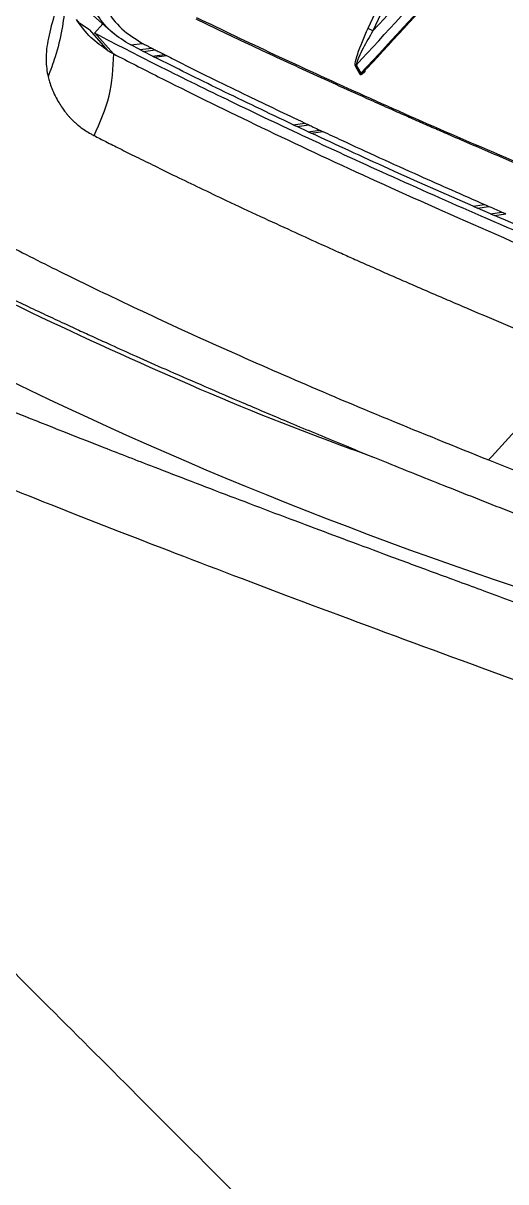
# Model space of a CAD drawing. Extents: x 525 to 613, y 487 to 635.
# Drawn here: x 537.1 to 539.22, y 569.88 to 574.97 of the extents above; entities that cross this region are included whole.
import ezdxf

# ---------------------------------------------------------------- set-up
doc = ezdxf.new("R2010")
doc.units = 0
doc.header["$MEASUREMENT"] = 0
doc.layers.add('1', color=4, linetype='Continuous')
doc.layers.add('STD TEST', color=3, linetype='Continuous')

# ---------------------------------------------------------------- blocks, each defined once
blk = doc.blocks.new('2023 VANGUARD')
at = {"layer": '1', "color": 3, "linetype": 'Continuous', "lineweight": 25}
for p, q in [((-30.3459, -17.7468), (-29.9333, -16.8621)), ((-29.9074, -16.8619), (-30.3249, -17.7583)), ((-31.6122, -17.7252), (-31.6276, -17.7088)), ((-31.5766, -17.6701), (-31.4646, -17.7693)), ((-31.57, -17.7536), (-31.6122, -17.7252)), ((-31.57, -17.7536), (-31.4888, -17.8452)), ((-31.5478, -17.7685), (-31.5114, -17.7278)), ((-31.5474, -17.7651), (-31.4639, -17.8593)), ((-31.5415, -17.7718), (-31.5478, -17.7685)), ((-31.3891, -17.82), (-31.3369, -17.8131)), ((-31.3488, -17.8407), (-31.3891, -17.82)), ((-31.3488, -17.8407), (-31.2966, -17.8337)), ((-31.3488, -17.8407), (-31.333, -17.8487)), ((-31.333, -17.8487), (-31.2808, -17.8418)), ((-31.2928, -17.8691), (-31.333, -17.8487)), ((-31.2928, -17.8691), (-31.2407, -17.8622)), ((-31.2928, -17.8691), (-31.284, -17.8736)), ((-31.284, -17.8736), (-31.2318, -17.8667)), ((-30.3976, -17.9085), (-30.4012, -17.9132)), ((-30.3809, -17.9493), (-30.4012, -17.9132)), ((-30.3976, -17.9085), (-30.3772, -17.9446)), ((-30.6756, -18.1703), (-30.624, -18.1631)), ((-30.6756, -18.1703), (-30.6582, -18.1784)), ((-30.6582, -18.1784), (-30.6067, -18.1712)), ((-30.609, -18.2015), (-30.6582, -18.1784)), ((-30.609, -18.2015), (-30.5575, -18.1943)), ((-30.609, -18.2015), (-30.5965, -18.2074)), ((-30.5965, -18.2074), (-30.5451, -18.2001)), ((-29.8845, -18.5287), (-29.834, -18.5211)), ((-29.8845, -18.5287), (-29.8658, -18.5369)), ((-29.8658, -18.5369), (-29.8153, -18.5292)), ((-29.8079, -18.5621), (-29.8658, -18.5369)), ((-29.8079, -18.5621), (-29.7575, -18.5544)), ((-29.8079, -18.5621), (-29.7911, -18.5693)), ((-29.7911, -18.5693), (-29.7407, -18.5616))]:
    blk.add_line(p, q, dxfattribs=at)
for points, knots in [([(-25.4146, -10.4282), (-25.7372, -10.6679), (-26.3791, -11.1448), (-27.2948, -11.9177), (-28.1843, -12.7094), (-29.0476, -13.5262), (-29.8857, -14.3564), (-30.7025, -15.1973), (-31.4896, -16.0589), (-32.2522, -16.9521), (-32.7261, -17.5775), (-32.9643, -17.8919)], [0, 0, 0, 0, 0.113392, 0.225638, 0.337341, 0.448782, 0.560233, 0.669481, 0.778832, 0.888788, 1, 1, 1, 1]), ([(-24.9408, -10.9166), (-25.0731, -11.004), (-25.3406, -11.1805), (-25.7398, -11.4588), (-26.1419, -11.7506), (-26.5459, -12.0569), (-26.94, -12.3686), (-27.3913, -12.7403), (-27.9037, -13.1831), (-28.49, -13.719), (-29.0089, -14.2196), (-29.452, -14.6653), (-29.8107, -15.0385), (-30.1521, -15.4062), (-30.4762, -15.7679), (-30.7928, -16.1342), (-31.1698, -16.5871), (-31.5985, -17.1306), (-32.0622, -17.7557), (-32.3496, -18.1776), (-32.4913, -18.3855)], [0, 0, 0, 0, 0.044709, 0.090349, 0.13691, 0.184379, 0.232745, 0.277954, 0.348418, 0.422679, 0.500679, 0.550525, 0.598903, 0.645795, 0.691185, 0.735062, 0.781563, 0.856423, 0.929252, 1, 1, 1, 1]), ([(-30.3976, -17.9085), (-30.2665, -17.7654), (-30.014, -17.4897), (-29.6444, -17.0965), (-29.3009, -16.7367), (-28.9844, -16.4099), (-28.7816, -16.2037), (-28.6852, -16.1056)], [0, 0, 0, 0, 0.234114, 0.451177, 0.651175, 0.834112, 1, 1, 1, 1]), ([(-28.6556, -16.1321), (-28.9472, -16.4299), (-29.5303, -17.0255), (-30.0949, -17.6383), (-30.3772, -17.9446)], [0, 0, 0, 0, 0.499975, 1, 1, 1, 1]), ([(-30.3509, -17.9234), (-30.1038, -17.6548), (-29.5468, -17.0495), (-28.9712, -16.4614), (-28.6511, -16.1344)], [0, 0, 0, 0, 0.44383, 1, 1, 1, 1]), ([(-28.7353, -16.09), (-29.0041, -16.3645), (-29.5416, -16.9134), (-30.0638, -17.4766), (-30.3249, -17.7583)], [0, 0, 0, 0, 0.499948, 1, 1, 1, 1]), ([(-31.3366, -16.9966), (-31.3719, -17.0446), (-31.4426, -17.1407), (-31.5347, -17.2854), (-31.6138, -17.4259), (-31.6775, -17.5593), (-31.7245, -17.6825), (-31.7535, -17.7924), (-31.765, -17.8881), (-31.7565, -17.9362), (-31.7522, -17.9603)], [0, 0, 0, 0, 0.12428, 0.248247, 0.372115, 0.496165, 0.620695, 0.746003, 0.872376, 1, 1, 1, 1]), ([(-34.5815, -17.3315), (-34.3829, -17.4761), (-33.9856, -17.7651), (-33.3603, -18.1665), (-32.7137, -18.5439), (-32.0445, -18.8953), (-31.352, -19.2192), (-30.7792, -19.4642), (-30.4297, -19.5916), (-30.326, -19.6294)], [0, 0, 0, 0, 0.1557167, 0.3114334, 0.4671502, 0.6228669, 0.7785836, 0.9343003, 1, 1, 1, 1]), ([(-31.3891, -17.82), (-31.4171, -17.8028), (-31.4737, -17.7682), (-31.5374, -17.6936), (-31.5659, -17.6297), (-31.5803, -17.5974)], [0, 0, 0, 0, 0.327501, 0.660575, 1, 1, 1, 1]), ([(-31.5273, -17.5942), (-31.5174, -17.6172), (-31.4919, -17.676), (-31.4328, -17.7536), (-31.369, -17.7932), (-31.3369, -17.8131)], [0, 0, 0, 0, 0.2427149, 0.6195599, 1, 1, 1, 1]), ([(-31.6758, -17.6169), (-31.6761, -17.6218), (-31.6769, -17.6358), (-31.6791, -17.6632), (-31.6836, -17.7034), (-31.6949, -17.775), (-31.7158, -17.863), (-31.7413, -17.9312), (-31.7522, -17.9603)], [0, 0, 0, 0, 0.0419202, 0.1203594, 0.2352638, 0.38663, 0.7383341, 1, 1, 1, 1]), ([(-31.4888, -17.8453), (-31.5149, -17.827), (-31.5671, -17.7905), (-31.6064, -17.738), (-31.6261, -17.7117)], [0, 0, 0, 0, 0.499609, 1, 1, 1, 1]), ([(-29.5515, -18.4017), (-29.6227, -18.3717), (-29.7666, -18.3113), (-29.9275, -18.242), (-30.0406, -18.1928), (-30.107, -18.1637), (-30.1752, -18.1336), (-30.2516, -18.0998), (-30.3968, -18.035), (-30.6045, -17.9408), (-30.8616, -17.8217), (-31.0209, -17.7457), (-31.1015, -17.7072)], [0, 0, 0, 0, 0.1208725, 0.2440654, 0.2840593, 0.3244321, 0.3651839, 0.409718, 0.4669422, 0.6401842, 0.8178508, 1, 1, 1, 1]), ([(-29.5484, -18.3963), (-29.6945, -18.3347), (-29.9868, -18.2116), (-30.3882, -18.0329), (-30.7637, -17.8608), (-30.9866, -17.7541), (-31.0981, -17.7008)], [0, 0, 0, 0, 0.250004, 0.500005, 0.750004, 1, 1, 1, 1]), ([(-29.1408, -20.3795), (-30.1496, -20.0734), (-31.105, -19.698), (-32.9013, -18.8116), (-33.7421, -18.3007), (-34.5219, -17.7243)], [0, 0, 0, 0, 0.5, 0.5, 1, 1, 1, 1]), ([(-30.4012, -17.9132), (-30.4016, -17.9123), (-30.4024, -17.9104), (-30.4026, -17.904), (-30.4005, -17.8883), (-30.3848, -17.8334), (-30.3631, -17.785), (-30.3459, -17.7468)], [0, 0, 0, 0, 0.028178, 0.059237, 0.135722, 0.317074, 1, 1, 1, 1]), ([(-30.3249, -17.7583), (-30.3397, -17.7835), (-30.3618, -17.8212), (-30.384, -17.867), (-30.3935, -17.8897), (-30.3969, -17.9004), (-30.3978, -17.9051), (-30.3979, -17.9073), (-30.3977, -17.9081), (-30.3976, -17.9085)], [0, 0, 0, 0, 0.513589, 0.767231, 0.89027, 0.948374, 0.975294, 0.987946, 1, 1, 1, 1]), ([(-30.3249, -17.7583), (-30.3271, -17.7573), (-30.3314, -17.7554), (-30.3375, -17.7523), (-30.3428, -17.7492), (-30.3448, -17.7476), (-30.3459, -17.7468)], [0, 0, 0, 0, 0.265116, 0.499997, 0.734882, 1, 1, 1, 1]), ([(-26.7708, -19.7937), (-26.958, -19.7241), (-27.335, -19.5841), (-27.875, -19.3782), (-28.3995, -19.1735), (-28.9042, -18.9709), (-29.3902, -18.7699), (-29.8434, -18.5759), (-30.2594, -18.3912), (-30.6324, -18.2199), (-30.9689, -18.0597), (-31.2729, -17.9101), (-31.453, -17.8174), (-31.5415, -17.7718)], [0, 0, 0, 0, 0.091503, 0.184255, 0.278388, 0.373689, 0.469634, 0.56825, 0.660208, 0.749357, 0.835644, 0.919152, 1, 1, 1, 1]), ([(-31.3369, -17.8131), (-31.3315, -17.8159), (-31.3221, -17.8207), (-31.3087, -17.8276), (-31.3006, -17.8317), (-31.2966, -17.8337)], [0, 0, 0, 0, 0.403251, 0.701625, 1, 1, 1, 1]), ([(-31.5501, -18.2182), (-31.5243, -18.1608), (-31.4725, -18.0462), (-31.4662, -17.9219), (-31.4631, -17.8597)], [0, 0, 0, 0, 0.499998, 1, 1, 1, 1]), ([(-31.4888, -17.8452), (-31.4842, -17.8479), (-31.476, -17.8528), (-31.4676, -17.8573), (-31.4639, -17.8592)], [0, 0, 0, 0, 0.559999, 1, 1, 1, 1]), ([(-31.4639, -17.8593), (-31.4637, -17.8593), (-31.4635, -17.8595), (-31.4632, -17.8596), (-31.4631, -17.8597)], [0, 0, 0, 0, 0.559928, 1, 1, 1, 1]), ([(-31.4631, -17.8597), (-31.3988, -17.8927), (-31.2061, -17.9918), (-30.8491, -18.1673), (-30.3766, -18.3893), (-29.8592, -18.6212), (-29.3034, -18.8594), (-28.7105, -19.1035), (-28.0804, -19.3535), (-27.4133, -19.6104), (-26.9357, -19.7881), (-26.697, -19.8769)], [0, 0, 0, 0, 0.059176, 0.177548, 0.296142, 0.41451, 0.533071, 0.649435, 0.765798, 0.882899, 1, 1, 1, 1]), ([(-31.2966, -17.8337), (-31.2946, -17.8348), (-31.2894, -17.8374), (-31.2841, -17.8401), (-31.2808, -17.8418)], [0, 0, 0, 0, 0.375703, 1, 1, 1, 1]), ([(-31.2808, -17.8418), (-31.2753, -17.8446), (-31.262, -17.8514), (-31.2486, -17.8582), (-31.2407, -17.8622)], [0, 0, 0, 0, 0.4136031, 1, 1, 1, 1]), ([(-31.2407, -17.8622), (-31.2392, -17.8629), (-31.2362, -17.8644), (-31.2333, -17.8659), (-31.2318, -17.8667)], [0, 0, 0, 0, 0.5, 1, 1, 1, 1]), ([(-31.2318, -17.8667), (-31.209, -17.8781), (-31.0954, -17.9355), (-30.8977, -18.0331), (-30.7086, -18.1229), (-30.624, -18.1631)], [0, 0, 0, 0, 0.121422, 0.607164, 1, 1, 1, 1]), ([(-30.6756, -18.1703), (-30.784, -18.1188), (-30.9992, -18.0164), (-31.1895, -17.921), (-31.284, -17.8736)], [0, 0, 0, 0, 0.503526, 1, 1, 1, 1]), ([(-31.7522, -17.9603), (-31.7501, -17.9676), (-31.7451, -17.9848), (-31.7349, -18.0129), (-31.7213, -18.044), (-31.7055, -18.0731), (-31.6904, -18.0963), (-31.6782, -18.1127), (-31.6684, -18.1248), (-31.6597, -18.1348), (-31.6505, -18.1446), (-31.6408, -18.1543), (-31.6305, -18.1637), (-31.6146, -18.1773), (-31.5948, -18.192), (-31.5732, -18.2057), (-31.5596, -18.2133), (-31.553, -18.2167), (-31.551, -18.2177), (-31.5504, -18.2181), (-31.5501, -18.2182)], [0, 0, 0, 0, 0.061606, 0.144909, 0.249937, 0.35398, 0.437293, 0.499852, 0.539664, 0.580223, 0.621526, 0.663573, 0.70636, 0.749887, 0.855204, 0.931965, 0.980218, 0.993666, 0.997723, 1, 1, 1, 1]), ([(-30.3566, -17.9333), (-30.3595, -17.9366), (-30.3646, -17.9426), (-30.3717, -17.949), (-30.3767, -17.9515), (-30.3795, -17.951), (-30.3804, -17.9499), (-30.3809, -17.9493)], [0, 0, 0, 0, 0.326217, 0.590686, 0.812019, 0.907472, 1, 1, 1, 1]), ([(-30.3772, -17.9446), (-30.3779, -17.9454), (-30.3793, -17.9468), (-30.3804, -17.9485), (-30.3809, -17.9493)], [0, 0, 0, 0, 0.508841, 1, 1, 1, 1]), ([(-30.3772, -17.9446), (-30.3771, -17.9449), (-30.3767, -17.9455), (-30.3756, -17.9459), (-30.3727, -17.945), (-30.3644, -17.9384), (-30.3575, -17.9291), (-30.3523, -17.9221)], [0, 0, 0, 0, 0.043676, 0.087958, 0.181767, 0.390001, 1, 1, 1, 1]), ([(-30.624, -18.163), (-30.6218, -18.1641), (-30.616, -18.1668), (-30.6102, -18.1695), (-30.6067, -18.1712)], [0, 0, 0, 0, 0.387458, 1, 1, 1, 1]), ([(-30.6067, -18.1712), (-30.6, -18.1743), (-30.5837, -18.182), (-30.5673, -18.1897), (-30.5575, -18.1943)], [0, 0, 0, 0, 0.4075345, 1, 1, 1, 1]), ([(-31.5501, -18.2182), (-31.5328, -18.227), (-31.4956, -18.246), (-31.4341, -18.277), (-31.3627, -18.3126), (-31.2808, -18.3531), (-31.1876, -18.3986), (-31.0831, -18.449), (-30.9595, -18.5077), (-30.8253, -18.5706), (-30.6894, -18.6333), (-30.5706, -18.6873), (-30.4773, -18.7294), (-30.4006, -18.7636), (-30.3339, -18.7932), (-30.2631, -18.8245), (-30.1913, -18.8559), (-30.1186, -18.8876), (-30.0449, -18.9194), (-29.9702, -18.9515), (-29.7611, -19.0408), (-29.5661, -19.1214), (-29.3979, -19.1909)], [0, 0, 0, 0, 0.030935, 0.0667, 0.107321, 0.152829, 0.203264, 0.258671, 0.317865, 0.392599, 0.457689, 0.513028, 0.558516, 0.58532, 0.61629, 0.647307, 0.678368, 0.709472, 0.740618, 0.771803, 0.803025, 1, 1, 1, 1]), ([(-29.8845, -18.5287), (-30.0101, -18.4734), (-30.2586, -18.364), (-30.4846, -18.2592), (-30.5965, -18.2074)], [0, 0, 0, 0, 0.505019, 1, 1, 1, 1]), ([(-30.5575, -18.1943), (-30.5557, -18.1951), (-30.5515, -18.1971), (-30.5474, -18.199), (-30.545, -18.2001)], [0, 0, 0, 0, 0.44336, 1, 1, 1, 1]), ([(-30.5451, -18.2001), (-30.5178, -18.2128), (-30.3816, -18.2763), (-30.1488, -18.3826), (-29.9307, -18.4785), (-29.834, -18.5211)], [0, 0, 0, 0, 0.12215, 0.6108, 1, 1, 1, 1]), ([(-32.4913, -18.3855), (-32.481, -18.3923), (-32.4598, -18.4063), (-32.4258, -18.4262), (-32.3908, -18.4471), (-32.3548, -18.468), (-32.3182, -18.4891), (-32.2808, -18.5103), (-32.2427, -18.5317), (-32.1354, -18.5912), (-31.9566, -18.6865), (-31.6872, -18.8226), (-31.3911, -18.9658), (-31.0545, -19.1215), (-30.6726, -19.2901), (-30.2629, -19.4638), (-29.9653, -19.5836), (-29.8164, -19.6435)], [0, 0, 0, 0, 0.01857, 0.03808, 0.057718, 0.077378, 0.097021, 0.116659, 0.136293, 0.155925, 0.279289, 0.389406, 0.499519, 0.624641, 0.749759, 0.87488, 1, 1, 1, 1]), ([(-32.7981, -18.4723), (-32.7856, -18.4797), (-32.7601, -18.4947), (-32.7219, -18.5165), (-32.6827, -18.5387), (-32.6433, -18.5607), (-32.604, -18.5824), (-32.5646, -18.6039), (-32.5035, -18.6369), (-32.4204, -18.6811), (-32.3083, -18.7391), (-32.1924, -18.7978), (-32.0738, -18.8566), (-31.9644, -18.9098), (-31.8651, -18.9573), (-31.7764, -18.9992), (-31.6947, -19.0374), (-31.6201, -19.0719), (-31.5482, -19.1048), (-31.4646, -19.1429), (-31.3602, -19.1898), (-31.2302, -19.2476), (-31.0796, -19.3135), (-30.9069, -19.3879), (-30.7104, -19.4711), (-30.4932, -19.5614), (-30.2548, -19.6588), (-29.9946, -19.7631), (-29.7064, -19.8765), (-29.4097, -19.9911), (-29.2029, -20.0691), (-29.1065, -20.1054)], [0, 0, 0, 0, 0.016661, 0.033749, 0.050645, 0.06723, 0.083487, 0.099426, 0.115048, 0.156376, 0.195314, 0.238556, 0.278413, 0.31489, 0.344601, 0.371615, 0.395933, 0.417554, 0.436849, 0.457771, 0.488301, 0.523201, 0.562471, 0.606111, 0.654118, 0.706492, 0.759872, 0.817133, 0.878274, 0.943302, 1, 1, 1, 1]), ([(-29.834, -18.5211), (-29.8315, -18.5221), (-29.8253, -18.5249), (-29.8191, -18.5276), (-29.8153, -18.5292)], [0, 0, 0, 0, 0.39683, 1, 1, 1, 1]), ([(-29.8153, -18.5292), (-29.8046, -18.5339), (-29.7853, -18.5423), (-29.766, -18.5507), (-29.7575, -18.5544)], [0, 0, 0, 0, 0.559839, 1, 1, 1, 1]), ([(-28.9803, -18.9089), (-29.121, -18.8513), (-29.4019, -18.7364), (-29.6615, -18.6249), (-29.7911, -18.5693)], [0, 0, 0, 0, 0.500855, 1, 1, 1, 1]), ([(-29.7575, -18.5544), (-29.7552, -18.5554), (-29.7496, -18.5578), (-29.744, -18.5602), (-29.7407, -18.5616)], [0, 0, 0, 0, 0.4152236, 1, 1, 1, 1]), ([(-28.9977, -20.5225), (-29.0164, -20.5159), (-29.057, -20.5013), (-29.1228, -20.4778), (-29.1982, -20.4507), (-29.2831, -20.4201), (-29.3772, -20.3862), (-29.4802, -20.349), (-29.5917, -20.3085), (-29.7115, -20.265), (-29.8677, -20.2079), (-30.0505, -20.1408), (-30.2498, -20.0671), (-30.4308, -19.9998), (-30.6664, -19.9116), (-30.9545, -19.8028), (-31.2544, -19.6877), (-31.5737, -19.5636), (-31.9261, -19.4242), (-32.2661, -19.2863), (-32.5433, -19.1712), (-32.7542, -19.082), (-32.9037, -19.0175), (-33.0013, -18.9748), (-33.0533, -18.9519), (-33.1039, -18.9295), (-33.1532, -18.9075), (-33.2011, -18.886), (-33.2477, -18.8649), (-33.2777, -18.8512), (-33.2926, -18.8444)], [0, 0, 0, 0, 0.009208, 0.020108, 0.032695, 0.046966, 0.062917, 0.080544, 0.099843, 0.120809, 0.143441, 0.183002, 0.219932, 0.25425, 0.285969, 0.357032, 0.428037, 0.476783, 0.570094, 0.677768, 0.741176, 0.805646, 0.870357, 0.888916, 0.907461, 0.925992, 0.944511, 0.963017, 0.981513, 1, 1, 1, 1]), ([(-29.8164, -19.6435), (-29.7386, -19.5588), (-29.5996, -19.4074), (-29.4595, -19.2571), (-29.3978, -19.1909)], [0, 0, 0, 0, 0.56, 1, 1, 1, 1]), ([(-33.259, -19.1995), (-33.1585, -19.2455), (-33.0476, -19.2952), (-32.8655, -19.3747), (-32.8022, -19.4021), (-32.671, -19.4582), (-32.603, -19.487), (-32.2512, -19.6347), (-31.9316, -19.7644), (-31.2177, -20.0447), (-30.8233, -20.1952), (-29.9591, -20.5166), (-29.4894, -20.6874), (-28.9809, -20.8686)], [0, 0, 0, 0, 0.125, 0.125, 0.1875, 0.1875, 0.25, 0.25, 0.5, 0.5, 0.75, 0.75, 1, 1, 1, 1]), ([(-29.052, -24.7457), (-29.2336, -24.5648), (-29.4113, -24.3875), (-29.7584, -24.0408), (-29.9276, -23.8714), (-30.2575, -23.5409), (-30.4183, -23.3796), (-30.7318, -23.0654), (-30.8846, -22.9123), (-31.3306, -22.4656), (-31.6116, -22.1846), (-32.0051, -21.7912), (-32.1316, -21.6647), (-32.3747, -21.4216), (-32.4914, -21.3049), (-32.8265, -20.9698), (-33.0298, -20.7665), (-33.3951, -20.4012), (-33.557, -20.2392), (-33.7683, -20.028), (-33.8334, -19.9628), (-33.9531, -19.8431), (-34.0077, -19.7886), (-34.1555, -19.6408), (-34.233, -19.5633), (-34.29, -19.5063)], [0, 0, 0, 0, 0.0625, 0.0625, 0.125, 0.125, 0.1875, 0.1875, 0.25, 0.25, 0.375, 0.375, 0.4375, 0.4375, 0.5, 0.5, 0.625, 0.625, 0.75, 0.75, 0.8125, 0.8125, 0.875, 0.875, 1, 1, 1, 1]), ([(-29.8165, -19.6436), (-29.6599, -19.7052), (-29.3468, -19.8283), (-29.0051, -19.9557), (-28.8343, -20.0194)], [0, 0, 0, 0, 0.500085, 1, 1, 1, 1]), ([(-31.6117, -27.6608), (-31.6222, -27.6417), (-31.6431, -27.604), (-31.6739, -27.548), (-31.7041, -27.4931), (-31.7337, -27.4392), (-31.7783, -27.358), (-31.8373, -27.2501), (-31.9347, -27.0719), (-32.0544, -26.8513), (-32.1935, -26.596), (-32.3322, -26.3406), (-32.4671, -26.0929), (-32.6024, -25.8448), (-32.7326, -25.6058), (-32.8607, -25.3708), (-33.0265, -25.0666), (-33.2269, -24.7001), (-33.4564, -24.2821), (-33.6695, -23.8951), (-33.8755, -23.5219), (-34.062, -23.1845), (-34.2457, -22.8526), (-34.3957, -22.5817), (-34.5221, -22.3543), (-34.617, -22.1846), (-34.6961, -22.0422), (-34.7615, -21.9243), (-34.8071, -21.8423), (-34.8388, -21.7854), (-34.86, -21.7474), (-34.8799, -21.7117), (-34.8987, -21.6781), (-34.9105, -21.657), (-34.9164, -21.6465)], [0, 0, 0, 0, 0.006446, 0.012794, 0.019044, 0.025196, 0.031249, 0.046967, 0.0625, 0.093441, 0.125003, 0.154671, 0.187504, 0.218096, 0.250004, 0.281375, 0.312505, 0.375003, 0.437502, 0.500002, 0.558458, 0.625004, 0.68105, 0.749998, 0.794814, 0.836479, 0.874997, 0.907819, 0.937498, 0.950599, 0.9634, 0.9759, 0.9881, 1, 1, 1, 1])]:
    blk.add_open_spline(points, degree=3, knots=knots, dxfattribs=at)
blk = doc.blocks.new('2026 Vanguard')
at = {"layer": 'STD TEST', "color": 1}
blk.add_blockref('2023 VANGUARD', (44.1613, 88.209), dxfattribs=at)

msp = doc.modelspace()

# ---------------------------------------------------------------- block references
at = {"layer": '1'}
msp.add_blockref('2026 Vanguard', (524.7985, 504.4821), dxfattribs=at)

doc.saveas('drawing.dxf')
